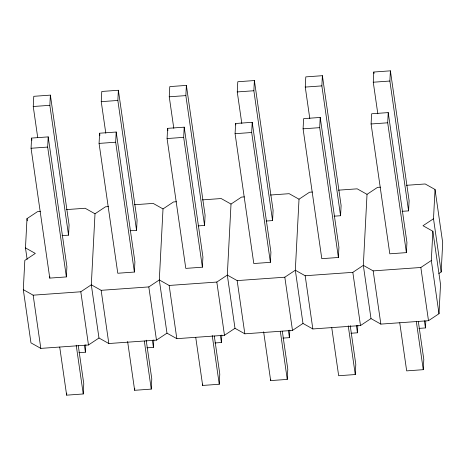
<?xml version="1.0" encoding="UTF-8"?>
<svg xmlns="http://www.w3.org/2000/svg" width="466" height="466" viewBox="0 0 466 466"><rect width="100%" height="100%" fill="white"/><g stroke="black" fill="none" stroke-linecap="round" stroke-linejoin="round"><path stroke-width="0.7" d="M406.41 185.311L425.184 183.971L435.034 189.487L433.508 218.752L423.006 225.725L432.856 231.247L440.527 284.458L439.001 313.723L428.499 320.695L380.844 324.103L370.994 318.581L360.498 325.553L312.837 328.955L302.987 323.439L292.491 330.411L244.831 333.813L234.986 328.297L224.484 335.27L176.83 338.671L166.979 333.155L156.477 340.128L108.823 343.529L98.973 338.013L88.476 344.986L40.816 348.387L30.966 342.871L23.3 289.654L24.826 260.395L35.323 253.422L25.473 247.9L26.999 218.636L37.501 211.663L40.385 211.459M31.065 148.264L31.595 138.07L48.196 136.888L66.906 266.721L66.376 276.915L49.775 278.103L31.065 148.264L47.666 147.075L48.196 136.888M37.688 137.353L33.243 106.504L33.773 96.316L50.375 95.128L69.085 224.967L68.549 235.161L62.054 235.621M68.549 235.161L49.839 105.322L50.375 95.128M49.775 278.103L49.845 276.746M78.294 345.76L83.775 383.78L83.245 393.974L66.644 395.162L66.749 393.123M78.923 352.68L85.418 352.22L85.808 344.741M108.392 206.601L105.502 206.805L95.006 213.778L91.307 284.802L98.973 338.013M99.072 143.406L99.602 133.212L116.203 132.029L134.913 261.863L134.383 272.057L117.781 273.245L99.072 143.406L115.673 142.217L116.203 132.029M105.794 133.212L101.244 101.646L101.78 91.458L118.376 90.27L137.086 220.109L136.555 230.303L130.061 230.763M136.555 230.303L117.846 100.464L118.376 90.27M146.196 340.186L151.782 378.922L151.252 389.116L134.651 390.304L134.756 388.265M146.93 347.822L153.425 347.362L153.815 339.889M176.398 201.743L173.509 201.947L163.013 208.919L159.308 279.944L166.979 333.155M167.078 138.548L167.609 128.354L184.21 127.171L202.92 257.011L202.384 267.199L185.788 268.387L167.078 138.548L183.674 137.359L184.21 127.171M173.801 128.354L169.251 96.788L169.781 86.6L186.383 85.412L205.092 215.251L204.562 225.445L198.067 225.905M204.562 225.445L185.852 95.606L186.383 85.412M214.308 336.044L219.783 374.07L219.253 384.258L202.658 385.446L202.727 384.089M214.937 342.964L221.432 342.504L221.822 335.031M244.405 196.885L241.516 197.089L231.014 204.061L227.315 275.086L234.986 328.297M235.08 133.69L235.615 123.496L252.211 122.313L270.921 252.153L270.391 262.341L253.789 263.529L235.08 133.69L251.681 132.507L252.211 122.313M241.807 123.496L237.258 91.93L237.788 81.742L254.389 80.554L273.099 210.393L272.569 220.587L266.074 221.047M272.569 220.587L253.859 90.748L254.389 80.554M282.314 331.186L287.79 369.212L287.26 379.4L270.659 380.588L270.729 379.231M282.938 338.106L289.433 337.646L289.823 330.173M312.406 192.027L309.523 192.231L299.021 199.203L295.322 270.228L302.987 323.439M303.086 128.832L303.616 118.638L320.218 117.455L338.928 247.295L338.398 257.482L321.796 258.671L303.086 128.832L319.688 127.649L320.218 117.455M309.808 118.638L305.265 87.078L305.795 76.884L322.39 75.696L341.106 205.535L340.57 215.729L334.075 216.189M340.57 215.729L321.86 85.89L322.39 75.696M331.74 327.668L338.666 375.73L355.267 374.542L355.797 364.354L350.216 325.612M350.945 333.248L357.439 332.788L357.83 325.315M380.413 187.169L377.524 187.373L367.027 194.345L363.329 265.37L370.994 318.581M371.093 123.973L371.623 113.78L388.225 112.597L406.935 242.436L406.404 252.624L389.803 253.813L371.093 123.973L387.695 122.791L388.225 112.597M377.815 113.78L373.266 82.22L373.796 72.026L390.397 70.838L409.107 200.677L408.577 210.871L402.082 211.331M408.577 210.871L389.867 81.032L390.397 70.838M399.746 322.81L406.672 370.872L423.274 369.684L423.804 359.496L418.322 321.47M418.951 328.39L425.446 327.93L425.802 321.132M439.001 313.723L431.33 260.511L432.856 231.247M438.844 273.513L441.174 271.963L442.7 242.704L435.034 189.487M23.3 289.654L33.15 295.176L80.804 291.774L91.307 284.802L101.151 290.318L148.811 286.916L159.308 279.944L169.158 285.46L216.818 282.058L227.315 275.086L237.165 280.602L284.819 277.2L295.322 270.228L305.172 275.744L352.826 272.342L363.329 265.37L373.173 270.886L420.833 267.484L431.33 260.511M33.243 106.504L49.839 105.322M101.244 101.646L117.846 100.464M169.251 96.788L185.852 95.606M237.258 91.93L253.859 90.748M305.265 87.078L321.86 85.89M373.266 82.22L389.867 81.032M66.382 209.601L85.156 208.261L95.006 213.778M134.389 204.743L153.163 203.403L163.013 208.919M202.395 199.885L221.169 198.545L231.014 204.061M270.397 195.027L289.17 193.687L299.021 199.203M338.403 190.169L357.177 188.829L367.027 194.345M433.508 218.752L441.174 271.963M420.833 267.484L428.499 320.695M424.415 320.754L425.446 327.93M387.695 122.791L406.404 252.624M416.342 321.622L423.274 369.684M373.796 72.026L374.006 73.459M373.173 270.886L380.844 324.103M352.826 272.342L360.498 325.553M356.408 325.612L357.439 332.788M319.688 127.649L338.398 257.482M348.236 325.763L355.267 374.542M305.172 275.744L312.837 328.955M284.819 277.2L292.491 330.411M288.402 330.47L289.433 337.646M251.681 132.507L270.391 262.341M280.334 331.338L287.26 379.4M235.615 123.496L235.819 124.935M263.634 331.804L270.659 380.588M237.165 280.602L244.831 333.813M216.818 282.058L224.484 335.27M220.395 335.328L221.432 342.504M183.674 137.359L202.384 267.199M212.228 335.479L219.253 384.258M167.609 128.354L167.917 130.509M195.732 337.384L202.658 385.446M169.158 285.46L176.83 338.671M148.811 286.916L156.477 340.128M152.394 340.186L153.425 347.362M115.673 142.217L134.383 272.057M144.326 341.054L151.252 389.116M99.602 133.212L99.91 135.367M127.62 341.52L134.651 390.304M101.151 290.318L108.823 343.529M80.804 291.774L88.476 344.986M84.387 345.044L85.418 352.22M47.666 147.075L66.376 276.915M76.214 345.195L83.245 393.974M31.595 138.07L31.909 140.225M59.718 347.094L66.644 395.162M26.999 218.636L27.313 220.797M33.15 295.176L40.816 348.387M25.473 247.9L27.133 259.405"/></g></svg>
